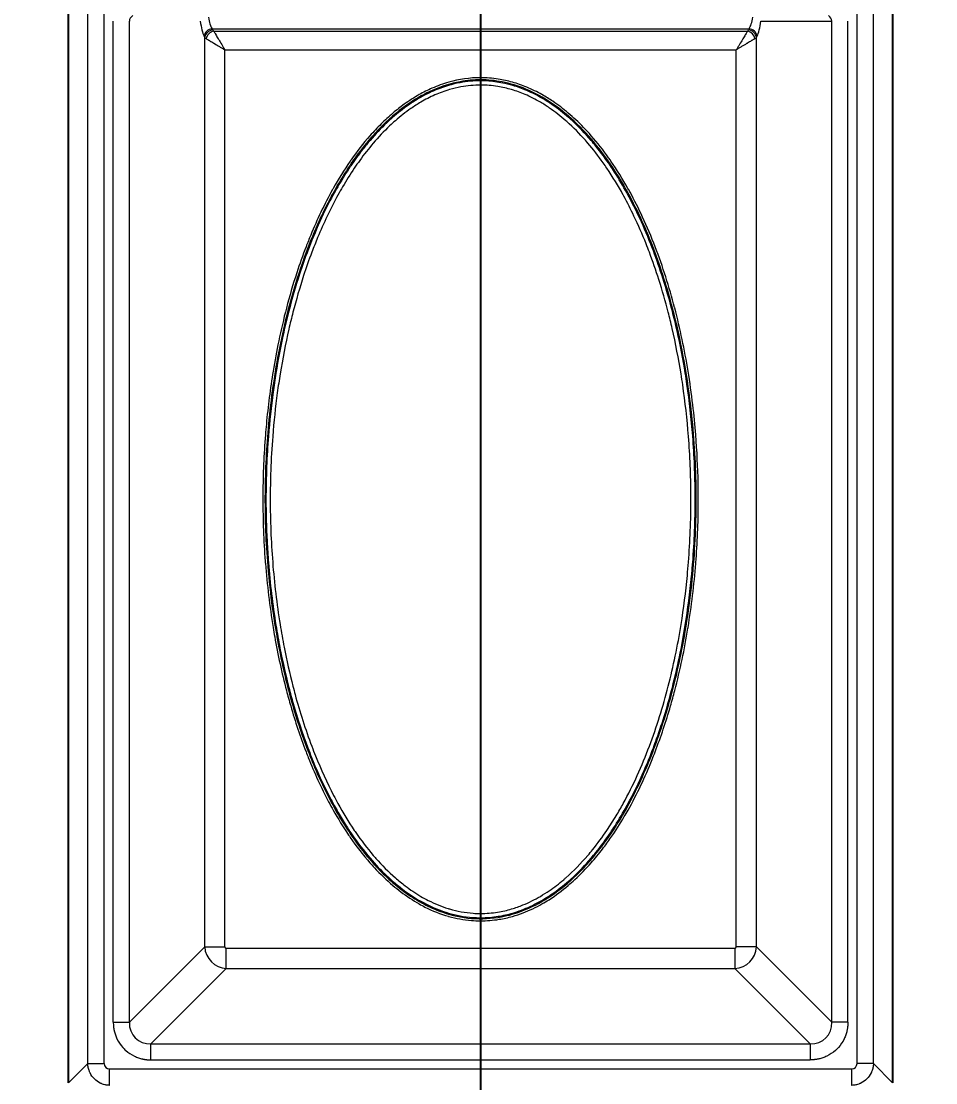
# Model space of a CAD drawing. Header units: millimetres. Extents: x 0 to 1486, y 0 to 1051.
# Drawn here: x 679.83 to 712.79, y 167.1 to 205.36 of the extents above; entities that cross this region are included whole.
import ezdxf

# ---------------------------------------------------------------- set-up
doc = ezdxf.new("R2010")
doc.units = ezdxf.units.MM
doc.header["$LTSCALE"] = 1.25
for name, color, linetype, lineweight, true_color in [('Bemaßungen(DIN)', 7, 'Continuous', 5, 0x262659), ('Sichtbare Kanten(DIN)', 7, 'Continuous', 25, 0x262659), ('Sichtbare tangentiale Kanten(DIN)', 7, 'Continuous', 15, 0x1a1a3e)]:
    doc.layers.add(name, color=color, linetype=linetype, lineweight=lineweight, true_color=true_color)
doc.styles.add('Aktuell-DINGroßer Text', font='arial.ttf')
doc.dimstyles.new('STANDARD-DIN', dxfattribs={"dimscale": 1.25, "dimtxt": 5.25, "dimasz": 2.5, "dimexe": 3.175, "dimexo": 0, "dimgap": 0.8, "dimtad": 1, "dimrnd": 1e-08, "dimtxsty": 'Aktuell-DINGroßer Text', "dimcen": 0.09, "dimdle": 10, "dimclrd": 256, "dimclre": 256, "dimclrt": 256, "dimazin": 2, "dimtfac": 0.666667, "dimtmove": 0, "dimatfit": 3, "dimfxl": 1, "dimtolj": 1, "dimlwd": 25, "dimlwe": 25, "dimarcsym": 0})

# ---------------------------------------------------------------- blocks, each defined once
blk = doc.blocks.new('_DotSmall')
at = {"color": 0, "linetype": 'ByBlock', "const_width": 0.5}
blk.add_lwpolyline([(-0.0625, 0, 1), (0.0625, 0, 1)], format="xyb", close=True, dxfattribs=at)
blk = doc.blocks.new('*D104')
at = {"layer": 'Bemaßungen(DIN)', "color": 250, "linetype": 'Continuous', "lineweight": 25, "true_color": 0x3f3f3f, "transparency": 16777216}
for p, q in [((662.888, 223.658), (662.888, 107.189)), ((696.388, 223.658), (696.388, 107.189)), ((666.013, 111.158), (696.388, 111.158))]:
    blk.add_line(p, q, dxfattribs=at)
at = {"layer": 'Bemaßungen(DIN)', "color": 250, "linetype": 'Continuous', "true_color": 0x3f3f3f, "transparency": 16777216}
blk.add_solid([(666.013, 111.679), (666.013, 110.637), (662.888, 111.158)], dxfattribs=at)
at = {"layer": 'Defpoints', "color": 0, "linetype": 'Continuous', "transparency": 16777216}
for p in [(662.888, 223.658), (696.388, 223.658), (696.388, 111.158)]:
    blk.add_point(p, dxfattribs=at)
at = {"layer": 'Bemaßungen(DIN)', "color": 250, "linetype": 'Continuous', "lineweight": 25, "true_color": 0x3f3f3f, "transparency": 16777216, "xscale": 3.125, "yscale": 3.125, "zscale": 3.125}
blk.add_blockref('_DotSmall', (696.388, 111.158), dxfattribs=at)
at = {"layer": 'Bemaßungen(DIN)', "color": 179, "linetype": 'Continuous', "lineweight": 25, "true_color": 0x262659, "transparency": 16777216, "insert": (665.532, 120.046), "char_height": 6.5625, "attachment_point": 1, "style": 'Aktuell-DINGroßer Text'}
blk.add_mtext('\\A1;33,5{\\H4.375;±0,1}', dxfattribs=at)
blk = doc.blocks.new('*D105')
at = {"layer": 'Bemaßungen(DIN)', "color": 250, "linetype": 'Continuous', "lineweight": 25, "true_color": 0x3f3f3f, "transparency": 16777216}
for p, q in [((696.388, 223.658), (696.388, 107.189)), ((729.888, 220.033), (729.888, 107.189)), ((696.388, 111.158), (729.888, 111.158))]:
    blk.add_line(p, q, dxfattribs=at)
at = {"layer": 'Defpoints', "color": 0, "linetype": 'Continuous', "transparency": 16777216}
for p in [(696.388, 223.658), (729.888, 220.033), (729.888, 111.158)]:
    blk.add_point(p, dxfattribs=at)
at = {"layer": 'Bemaßungen(DIN)', "color": 250, "linetype": 'Continuous', "lineweight": 25, "true_color": 0x3f3f3f, "transparency": 16777216, "xscale": 3.125, "yscale": 3.125, "zscale": 3.125, "rotation": 180}
blk.add_blockref('_DotSmall', (696.388, 111.158), dxfattribs=at)
at = {"layer": 'Bemaßungen(DIN)', "color": 250, "linetype": 'Continuous', "lineweight": 25, "true_color": 0x3f3f3f, "transparency": 16777216, "xscale": 3.125, "yscale": 3.125, "zscale": 3.125}
blk.add_blockref('_DotSmall', (729.888, 111.158), dxfattribs=at)
at = {"layer": 'Bemaßungen(DIN)', "color": 179, "linetype": 'Continuous', "lineweight": 25, "true_color": 0x262659, "transparency": 16777216, "insert": (699.057, 120.046), "char_height": 6.5625, "attachment_point": 1, "style": 'Aktuell-DINGroßer Text'}
blk.add_mtext('\\A1;33,5{\\H4.375;±0,1}', dxfattribs=at)

msp = doc.modelspace()

# ---------------------------------------------------------------- linework, layer by layer
at = {"layer": 'Sichtbare Kanten(DIN)'}
for p, q in [((681.538, 167.096), (681.538, 280.22)), ((711.238, 280.22), (711.238, 167.096))]:
    msp.add_line(p, q, dxfattribs=at)
at = {"layer": 'Sichtbare tangentiale Kanten(DIN)'}
for p, q in [((682.232, 167.79), (682.232, 279.527)), ((682.823, 167.79), (682.823, 279.527)), ((709.954, 167.79), (709.954, 279.527)), ((710.545, 167.79), (710.545, 279.527)), ((683.151, 169.279), (683.151, 205.361)), ((683.733, 169.279), (683.733, 205.361)), ((706.489, 205.361), (709.044, 205.361)), ((709.044, 169.279), (709.044, 205.361)), ((709.626, 169.279), (709.626, 205.361)), ((686.445, 204.778), (686.423, 204.82)), ((686.445, 171.991), (686.445, 204.778)), ((686.714, 205.09), (706.062, 205.09)), ((686.736, 205.047), (686.714, 205.09)), ((686.768, 205.004), (706.008, 205.004)), ((706.041, 205.047), (706.062, 205.09)), ((706.332, 204.778), (706.353, 204.82)), ((706.332, 171.991), (706.332, 204.778)), ((687.172, 204.33), (705.604, 204.33)), ((687.172, 171.991), (687.172, 204.33)), ((705.604, 171.991), (705.604, 204.33)), ((696.388, 203.325), (696.388, 203.249)), ((696.388, 203.249), (696.388, 203.213)), ((696.388, 203.213), (696.388, 203.059)), ((683.733, 169.279), (686.445, 171.991)), ((686.445, 171.991), (687.172, 171.991)), ((687.221, 171.942), (705.556, 171.942)), ((687.221, 171.215), (687.221, 171.942)), ((705.556, 171.942), (705.556, 171.215)), ((706.332, 171.991), (705.604, 171.991)), ((709.044, 169.279), (706.332, 171.991)), ((684.509, 168.503), (687.221, 171.215)), ((687.221, 171.215), (705.556, 171.215)), ((708.267, 168.503), (705.556, 171.215)), ((683.151, 169.279), (683.733, 169.279)), ((709.626, 169.279), (709.044, 169.279)), ((684.509, 167.921), (684.509, 168.503)), ((684.509, 168.503), (708.267, 168.503)), ((708.267, 168.503), (708.267, 167.921)), ((681.538, 167.096), (682.232, 167.79)), ((682.232, 167.79), (682.823, 167.79)), ((684.509, 167.921), (708.267, 167.921)), ((710.545, 167.79), (709.954, 167.79)), ((711.238, 167.096), (710.545, 167.79)), ((683.02, 167.593), (709.757, 167.593)), ((683.02, 167.002), (683.02, 167.593)), ((709.757, 167.593), (709.757, 167.002))]:
    msp.add_line(p, q, dxfattribs=at)
for centre, major_axis, ratio, start_param, end_param in [((684.027, 205.361), (0.294, 0), 0.850826, 2.198862, 3.141444), ((686.846, 205.898), (0, 0.9), 0.332438, 2.027023, 2.68632), ((705.931, 205.898), (0, 0.9), 0.332438, 3.596865, 4.256163), ((708.75, 205.361), (-0.294, 0), 0.850826, 3.141742, 4.084323), ((686.554, 205.895), (-0.001, 1.197), 0.249407, 2.033422, 2.685728), ((706.223, 205.895), (0.001, 1.197), 0.249407, 3.597457, 4.249764), ((686.714, 204.82), (-0.267, -0.136), 0.876427, 4.292601, 5.756816), ((686.736, 204.778), (-0.267, -0.136), 0.876427, 4.292601, 5.756816), ((687.226, 204.831), (-0.803, 0), 0.281851, 0.234549, 0.438861), ((686.768, 204.734), (-0.212, -0.212), 0.822157, 4.024283, 5.400495), ((687.261, 205.099), (-0.539, 0), 0.439726, 0.219686, 0.413587), ((705.515, 205.099), (0.539, 0), 0.439726, 5.869599, 6.063499), ((706.008, 204.734), (0.212, -0.212), 0.822157, 0.88269, 2.258902), ((706.041, 204.778), (0.267, -0.136), 0.876427, 0.526369, 1.990584), ((706.062, 204.82), (0.267, -0.136), 0.876427, 0.526369, 1.990584), ((705.551, 204.831), (0.803, 0), 0.281851, 5.844325, 6.048636), ((687.224, 171.994), (0.566, -0.566), 0.950188, 3.956104, 5.468674), ((687.224, 171.994), (0.0375, 0.0375), 0.943242, 2.385308, 3.897877), ((705.553, 171.994), (-0.566, -0.566), 0.950188, 0.814511, 2.327081), ((705.553, 171.994), (-0.0375, 0.0375), 0.943242, 2.385308, 3.897877), ((684.593, 169.363), (0.65, 0.65), 0.870843, 2.385491, 3.897694), ((708.183, 169.363), (-0.65, 0.65), 0.870843, 2.385491, 3.897694), ((683.026, 167.796), (-0.146, -0.146), 0.970883, 5.512439, 7.053932), ((709.751, 167.796), (-0.146, 0.146), 0.970883, 2.370846, 3.912339)]:
    msp.add_ellipse(centre, major_axis=major_axis, ratio=ratio, start_param=start_param, end_param=end_param, dxfattribs=at)
for points, knots in [([(686.499, 204.734), (686.508, 204.729), (686.517, 204.723), (686.528, 204.717), (686.538, 204.711), (686.549, 204.705), (686.56, 204.698), (686.579, 204.687), (686.599, 204.675), (686.62, 204.662), (686.624, 204.66), (686.628, 204.657), (686.632, 204.654), (686.675, 204.629), (686.722, 204.601), (686.77, 204.572), (686.78, 204.566), (686.79, 204.56), (686.799, 204.554), (686.858, 204.519), (686.92, 204.482), (686.982, 204.444), (687.014, 204.425), (687.045, 204.407), (687.077, 204.387), (687.093, 204.378), (687.109, 204.368), (687.125, 204.359), (687.14, 204.349), (687.156, 204.34), (687.172, 204.33)], [0, 0, 0, 0, 0.0583903, 0.0583903, 0.0583903, 0.1166231, 0.1166231, 0.1166231, 0.213731, 0.213731, 0.213731, 0.233069, 0.233069, 0.233069, 0.4274621, 0.4274621, 0.4274621, 0.4661163, 0.4661163, 0.4661163, 0.6989275, 0.6989275, 0.6989275, 0.8156207, 0.8156207, 0.8156207, 0.8739806, 0.8739806, 0.8739806, 0.9322842, 0.9322842, 0.9322842, 0.9322842]), ([(686.768, 205.004), (686.774, 204.995), (686.779, 204.985), (686.785, 204.975), (686.792, 204.965), (686.798, 204.954), (686.805, 204.943), (686.816, 204.924), (686.828, 204.904), (686.841, 204.883), (686.843, 204.879), (686.846, 204.874), (686.848, 204.87), (686.874, 204.827), (686.902, 204.781), (686.931, 204.732), (686.937, 204.723), (686.943, 204.713), (686.949, 204.703), (686.984, 204.644), (687.021, 204.583), (687.058, 204.52), (687.077, 204.489), (687.096, 204.457), (687.115, 204.426), (687.125, 204.41), (687.134, 204.394), (687.144, 204.378), (687.153, 204.362), (687.163, 204.346), (687.172, 204.33)], [0, 0, 0, 0, 0.0583903, 0.0583903, 0.0583903, 0.1166231, 0.1166231, 0.1166231, 0.213731, 0.213731, 0.213731, 0.233069, 0.233069, 0.233069, 0.4274621, 0.4274621, 0.4274621, 0.4661163, 0.4661163, 0.4661163, 0.6989275, 0.6989275, 0.6989275, 0.8156207, 0.8156207, 0.8156207, 0.8739806, 0.8739806, 0.8739806, 0.9322842, 0.9322842, 0.9322842, 0.9322842]), ([(706.008, 205.004), (706.003, 204.995), (705.997, 204.985), (705.991, 204.975), (705.985, 204.965), (705.978, 204.954), (705.972, 204.943), (705.961, 204.924), (705.949, 204.904), (705.936, 204.883), (705.933, 204.879), (705.931, 204.874), (705.928, 204.87), (705.903, 204.827), (705.875, 204.781), (705.845, 204.732), (705.84, 204.723), (705.834, 204.713), (705.828, 204.703), (705.792, 204.644), (705.756, 204.583), (705.718, 204.52), (705.699, 204.489), (705.68, 204.457), (705.661, 204.426), (705.652, 204.41), (705.642, 204.394), (705.633, 204.378), (705.623, 204.362), (705.614, 204.346), (705.604, 204.33)], [0, 0, 0, 0, 0.0583903, 0.0583903, 0.0583903, 0.1166231, 0.1166231, 0.1166231, 0.2137311, 0.2137311, 0.2137311, 0.233069, 0.233069, 0.233069, 0.4274621, 0.4274621, 0.4274621, 0.4661163, 0.4661163, 0.4661163, 0.6989275, 0.6989275, 0.6989275, 0.8156207, 0.8156207, 0.8156207, 0.8739806, 0.8739806, 0.8739806, 0.9322842, 0.9322842, 0.9322842, 0.9322842]), ([(706.278, 204.734), (706.269, 204.729), (706.259, 204.723), (706.249, 204.717), (706.239, 204.711), (706.228, 204.705), (706.217, 204.698), (706.198, 204.687), (706.178, 204.675), (706.157, 204.662), (706.153, 204.66), (706.148, 204.657), (706.144, 204.654), (706.101, 204.629), (706.055, 204.601), (706.006, 204.572), (705.997, 204.566), (705.987, 204.56), (705.977, 204.554), (705.918, 204.519), (705.857, 204.482), (705.794, 204.444), (705.763, 204.425), (705.731, 204.407), (705.7, 204.387), (705.684, 204.378), (705.668, 204.368), (705.652, 204.359), (705.636, 204.349), (705.62, 204.34), (705.604, 204.33)], [0, 0, 0, 0, 0.0583903, 0.0583903, 0.0583903, 0.1166231, 0.1166231, 0.1166231, 0.2137311, 0.2137311, 0.2137311, 0.233069, 0.233069, 0.233069, 0.4274621, 0.4274621, 0.4274621, 0.4661163, 0.4661163, 0.4661163, 0.6989275, 0.6989275, 0.6989275, 0.8156207, 0.8156207, 0.8156207, 0.8739806, 0.8739806, 0.8739806, 0.9322842, 0.9322842, 0.9322842, 0.9322842]), ([(696.388, 203.325), (696.601, 203.325), (696.815, 203.308), (697.025, 203.275), (697.197, 203.248), (697.367, 203.211), (697.534, 203.164), (697.71, 203.114), (697.882, 203.054), (698.051, 202.984), (698.24, 202.905), (698.423, 202.815), (698.601, 202.715), (698.733, 202.64), (698.863, 202.56), (698.989, 202.475), (699.183, 202.343), (699.37, 202.2), (699.549, 202.049), (699.641, 201.971), (699.73, 201.891), (699.817, 201.81), (700.012, 201.627), (700.198, 201.435), (700.374, 201.234), (700.598, 200.98), (700.807, 200.714), (701.003, 200.438), (701.031, 200.398), (701.059, 200.358), (701.087, 200.318), (701.307, 200), (701.511, 199.671), (701.7, 199.334), (701.725, 199.29), (701.75, 199.246), (701.774, 199.202), (701.935, 198.907), (702.086, 198.606), (702.228, 198.301), (702.391, 197.948), (702.542, 197.59), (702.681, 197.227), (702.956, 196.512), (703.187, 195.78), (703.381, 195.04), (703.383, 195.034), (703.384, 195.028), (703.386, 195.022), (703.582, 194.273), (703.74, 193.515), (703.865, 192.751), (703.932, 192.346), (703.989, 191.939), (704.037, 191.531), (704.079, 191.171), (704.115, 190.809), (704.143, 190.447), (704.189, 189.868), (704.218, 189.287), (704.229, 188.706), (704.233, 188.513), (704.235, 188.321), (704.235, 188.129), (704.235, 187.408), (704.209, 186.688), (704.156, 185.97), (704.152, 185.917), (704.148, 185.863), (704.144, 185.81), (704.082, 185.039), (703.99, 184.27), (703.865, 183.506), (703.864, 183.498), (703.863, 183.49), (703.861, 183.483), (703.737, 182.727), (703.58, 181.976), (703.386, 181.236), (703.337, 181.049), (703.286, 180.863), (703.233, 180.678), (703.071, 180.12), (702.888, 179.568), (702.679, 179.026), (702.644, 178.933), (702.607, 178.84), (702.57, 178.747), (702.318, 178.122), (702.031, 177.511), (701.701, 176.923), (701.656, 176.845), (701.611, 176.767), (701.566, 176.689), (701.415, 176.434), (701.256, 176.183), (701.087, 175.939), (700.989, 175.798), (700.887, 175.658), (700.783, 175.522), (700.652, 175.351), (700.516, 175.185), (700.374, 175.023), (700.189, 174.813), (699.995, 174.611), (699.789, 174.421), (699.711, 174.349), (699.631, 174.278), (699.549, 174.209), (699.329, 174.023), (699.097, 173.85), (698.854, 173.695), (698.771, 173.642), (698.686, 173.591), (698.601, 173.543), (698.382, 173.419), (698.154, 173.311), (697.919, 173.221), (697.793, 173.173), (697.664, 173.13), (697.534, 173.093), (697.379, 173.049), (697.221, 173.014), (697.063, 172.988), (696.84, 172.951), (696.614, 172.932), (696.388, 172.932), (696.277, 172.932), (696.166, 172.937), (696.055, 172.946), (695.781, 172.968), (695.508, 173.018), (695.243, 173.093), (695.238, 173.094), (695.234, 173.096), (695.229, 173.097), (694.937, 173.18), (694.654, 173.294), (694.383, 173.431), (694.313, 173.467), (694.244, 173.504), (694.176, 173.543), (693.944, 173.674), (693.721, 173.822), (693.509, 173.983), (693.413, 174.056), (693.319, 174.131), (693.227, 174.209), (692.992, 174.408), (692.77, 174.623), (692.56, 174.848), (692.507, 174.906), (692.454, 174.964), (692.402, 175.023), (692.147, 175.314), (691.91, 175.621), (691.69, 175.939), (691.67, 175.968), (691.65, 175.997), (691.631, 176.026), (691.433, 176.317), (691.248, 176.617), (691.076, 176.923), (691.02, 177.022), (690.966, 177.121), (690.913, 177.221), (690.638, 177.739), (690.395, 178.273), (690.179, 178.818), (690.151, 178.887), (690.124, 178.956), (690.097, 179.026), (689.889, 179.568), (689.705, 180.12), (689.544, 180.678), (689.49, 180.863), (689.439, 181.049), (689.39, 181.236), (689.223, 181.875), (689.083, 182.521), (688.968, 183.172), (688.948, 183.283), (688.929, 183.395), (688.911, 183.506), (688.786, 184.27), (688.694, 185.039), (688.633, 185.81), (688.631, 185.838), (688.628, 185.867), (688.626, 185.895), (688.57, 186.638), (688.542, 187.383), (688.542, 188.129), (688.542, 188.2), (688.542, 188.27), (688.542, 188.341), (688.547, 189.044), (688.577, 189.747), (688.633, 190.447), (688.643, 190.578), (688.654, 190.708), (688.667, 190.838), (688.726, 191.478), (688.807, 192.117), (688.911, 192.751), (688.971, 193.114), (689.038, 193.477), (689.113, 193.837), (689.196, 194.234), (689.288, 194.629), (689.39, 195.022), (689.502, 195.448), (689.626, 195.872), (689.763, 196.291), (689.866, 196.607), (689.978, 196.921), (690.097, 197.231), (690.152, 197.373), (690.208, 197.514), (690.266, 197.654), (690.497, 198.214), (690.757, 198.761), (691.052, 199.29), (691.06, 199.305), (691.068, 199.319), (691.076, 199.334), (691.266, 199.671), (691.469, 200), (691.69, 200.318), (691.699, 200.332), (691.709, 200.346), (691.719, 200.36), (691.931, 200.663), (692.158, 200.956), (692.402, 201.234), (692.531, 201.38), (692.664, 201.522), (692.803, 201.659), (692.939, 201.794), (693.081, 201.924), (693.227, 202.049), (693.359, 202.161), (693.496, 202.268), (693.636, 202.369), (693.81, 202.494), (693.99, 202.61), (694.175, 202.715), (694.325, 202.799), (694.48, 202.877), (694.637, 202.946), (694.834, 203.032), (695.036, 203.105), (695.243, 203.164), (695.615, 203.269), (696.002, 203.325), (696.388, 203.325)], [0, 0, 0, 0, 0.639708, 0.639708, 0.639708, 1.160348, 1.160348, 1.160348, 1.708499, 1.708499, 1.708499, 2.321068, 2.321068, 2.321068, 2.777127, 2.777127, 2.777127, 3.481707, 3.481707, 3.481707, 3.840961, 3.840961, 3.840961, 4.642216, 4.642216, 4.642216, 5.656868, 5.656868, 5.656868, 5.802986, 5.802986, 5.802986, 6.963587, 6.963587, 6.963587, 7.114552, 7.114552, 7.114552, 8.124051, 8.124051, 8.124051, 9.289556, 9.289556, 9.289556, 11.587453, 11.587453, 11.587453, 11.605982, 11.605982, 11.605982, 13.927144, 13.927144, 13.927144, 15.159529, 15.159529, 15.159529, 16.248341, 16.248341, 16.248341, 17.992352, 17.992352, 17.992352, 18.569576, 18.569576, 18.569576, 20.730291, 20.730291, 20.730291, 20.890769, 20.890769, 20.890769, 23.211965, 23.211965, 23.211965, 23.235727, 23.235727, 23.235727, 25.53318, 25.53318, 25.53318, 26.112017, 26.112017, 26.112017, 27.854377, 27.854377, 27.854377, 28.153739, 28.153739, 28.153739, 30.175566, 30.175566, 30.175566, 30.445968, 30.445968, 30.445968, 31.33622, 31.33622, 31.33622, 31.85246, 31.85246, 31.85246, 32.496894, 32.496894, 32.496894, 33.336993, 33.336993, 33.336993, 33.657412, 33.657412, 33.657412, 34.522413, 34.522413, 34.522413, 34.818036, 34.818036, 34.818036, 35.57249, 35.57249, 35.57249, 35.978641, 35.978641, 35.978641, 36.46173, 36.46173, 36.46173, 37.139135, 37.139135, 37.139135, 37.472442, 37.472442, 37.472442, 38.299742, 38.299742, 38.299742, 38.313597, 38.313597, 38.313597, 39.224503, 39.224503, 39.224503, 39.460285, 39.460285, 39.460285, 40.259784, 40.259784, 40.259784, 40.620853, 40.620853, 40.620853, 41.545701, 41.545701, 41.545701, 41.781511, 41.781511, 41.781511, 42.942132, 42.942132, 42.942132, 43.047049, 43.047049, 43.047049, 44.102719, 44.102719, 44.102719, 44.442229, 44.442229, 44.442229, 46.200033, 46.200033, 46.200033, 46.423921, 46.423921, 46.423921, 48.166433, 48.166433, 48.166433, 48.745108, 48.745108, 48.745108, 50.727284, 50.727284, 50.727284, 51.066318, 51.066318, 51.066318, 53.387519, 53.387519, 53.387519, 53.473034, 53.473034, 53.473034, 55.708716, 55.708716, 55.708716, 55.921312, 55.921312, 55.921312, 58.029915, 58.029915, 58.029915, 58.421576, 58.421576, 58.421576, 60.351166, 60.351166, 60.351166, 61.455449, 61.455449, 61.455449, 62.672368, 62.672368, 62.672368, 63.995258, 63.995258, 63.995258, 64.993535, 64.993535, 64.993535, 65.448701, 65.448701, 65.448701, 67.264643, 67.264643, 67.264643, 67.314699, 67.314699, 67.314699, 68.475297, 68.475297, 68.475297, 68.525889, 68.525889, 68.525889, 69.636002, 69.636002, 69.636002, 70.220476, 70.220476, 70.220476, 70.796631, 70.796631, 70.796631, 71.316647, 71.316647, 71.316647, 71.957253, 71.957253, 71.957253, 72.473802, 72.473802, 72.473802, 73.117889, 73.117889, 73.117889, 74.278288, 74.278288, 74.278288, 74.278288]), ([(696.388, 203.249), (696.65, 203.249), (697.209, 203.193), (698.083, 202.923), (698.962, 202.439), (699.811, 201.748), (700.571, 200.92), (701.202, 200.037), (701.935, 198.801), (702.672, 197.157), (703.297, 195.172), (703.715, 193.286), (704.029, 191.196), (704.195, 188.752), (704.122, 185.897), (703.782, 183.2), (703.224, 180.794), (702.507, 178.683), (701.664, 176.92), (700.706, 175.491), (699.801, 174.488), (698.869, 173.754), (697.98, 173.295), (697.047, 173.027), (696.065, 172.973), (695.144, 173.173), (694.39, 173.496), (693.76, 173.875), (693.158, 174.351), (692.554, 174.946), (691.985, 175.635), (691.444, 176.429), (690.839, 177.483), (690.195, 178.899), (689.556, 180.789), (689.005, 183.145), (688.674, 185.714), (688.585, 188.367), (688.713, 190.938), (689.09, 193.59), (689.682, 195.915), (690.383, 197.801), (690.994, 199.068), (691.61, 200.087), (692.183, 200.882), (692.908, 201.694), (693.733, 202.387), (694.683, 202.92), (695.551, 203.193), (696.141, 203.249), (696.388, 203.249)], [0, 0, 0, 0, 0.801473, 1.708499, 2.777127, 3.840961, 5.018658, 6.172353, 7.114552, 9.351003, 11.587453, 13.373491, 15.159529, 17.94491, 20.730291, 23.740723, 26.112017, 28.153739, 30.445968, 31.987116, 33.336993, 34.522413, 35.57249, 36.368743, 37.472442, 38.554664, 39.224503, 39.965544, 40.78815, 41.545701, 42.532728, 43.487478, 44.442229, 46.200033, 48.166433, 50.445565, 53.473034, 55.947305, 58.421576, 61.208417, 63.995258, 65.629951, 67.264643, 68.228999, 69.222094, 70.220476, 71.519846, 72.473802, 73.523577, 74.278288, 74.278288, 74.278288, 74.278288]), ([(696.388, 203.213), (696.781, 203.213), (697.174, 203.152), (697.55, 203.042), (697.72, 202.992), (697.887, 202.931), (698.05, 202.862), (698.246, 202.778), (698.437, 202.681), (698.621, 202.574), (698.736, 202.506), (698.849, 202.434), (698.959, 202.359), (699.169, 202.215), (699.37, 202.057), (699.561, 201.89), (699.603, 201.853), (699.646, 201.815), (699.687, 201.777), (699.93, 201.554), (700.158, 201.316), (700.371, 201.066), (700.432, 200.995), (700.492, 200.923), (700.551, 200.85), (700.733, 200.623), (700.904, 200.389), (701.066, 200.149), (701.116, 200.075), (701.165, 200), (701.214, 199.925), (701.372, 199.678), (701.522, 199.425), (701.664, 199.168), (701.671, 199.155), (701.678, 199.142), (701.686, 199.128), (701.841, 198.844), (701.986, 198.554), (702.122, 198.261), (702.286, 197.909), (702.436, 197.552), (702.575, 197.19), (702.588, 197.156), (702.601, 197.121), (702.614, 197.086), (702.738, 196.759), (702.852, 196.429), (702.958, 196.096), (703.083, 195.703), (703.197, 195.306), (703.3, 194.907), (703.36, 194.673), (703.416, 194.438), (703.469, 194.202), (703.583, 193.695), (703.681, 193.185), (703.764, 192.672), (703.785, 192.54), (703.806, 192.408), (703.825, 192.275), (703.916, 191.655), (703.985, 191.032), (704.034, 190.407), (704.089, 189.702), (704.118, 188.994), (704.122, 188.287), (704.122, 188.234), (704.122, 188.181), (704.122, 188.129), (704.122, 187.368), (704.093, 186.608), (704.034, 185.85), (704.021, 185.685), (704.006, 185.519), (703.991, 185.353), (703.934, 184.762), (703.859, 184.172), (703.764, 183.585), (703.703, 183.205), (703.633, 182.825), (703.554, 182.448), (703.478, 182.08), (703.393, 181.714), (703.3, 181.35), (703.138, 180.722), (702.95, 180.099), (702.731, 179.488), (702.693, 179.382), (702.654, 179.276), (702.614, 179.171), (702.51, 178.895), (702.399, 178.621), (702.281, 178.349), (702.096, 177.925), (701.894, 177.507), (701.67, 177.101), (701.668, 177.097), (701.666, 177.093), (701.664, 177.089), (701.528, 176.842), (701.385, 176.6), (701.233, 176.362), (701.178, 176.277), (701.123, 176.192), (701.066, 176.109), (700.902, 175.866), (700.728, 175.629), (700.544, 175.399), (700.487, 175.329), (700.429, 175.26), (700.371, 175.191), (700.164, 174.949), (699.944, 174.718), (699.71, 174.501), (699.661, 174.456), (699.611, 174.411), (699.561, 174.367), (699.366, 174.197), (699.162, 174.038), (698.948, 173.892), (698.841, 173.819), (698.732, 173.75), (698.621, 173.684), (698.527, 173.63), (698.432, 173.578), (698.336, 173.529), (698.13, 173.425), (697.918, 173.335), (697.699, 173.262), (697.65, 173.245), (697.6, 173.23), (697.55, 173.215), (697.378, 173.164), (697.203, 173.124), (697.026, 173.096), (696.815, 173.062), (696.602, 173.045), (696.388, 173.045), (696.29, 173.045), (696.191, 173.048), (696.093, 173.056), (695.799, 173.078), (695.508, 173.132), (695.226, 173.215), (695.21, 173.22), (695.193, 173.225), (695.177, 173.23), (694.839, 173.334), (694.515, 173.479), (694.21, 173.653), (694.192, 173.663), (694.174, 173.674), (694.156, 173.684), (693.955, 173.802), (693.763, 173.932), (693.578, 174.072), (693.454, 174.166), (693.333, 174.265), (693.216, 174.367), (693.148, 174.426), (693.082, 174.487), (693.016, 174.548), (692.801, 174.751), (692.598, 174.966), (692.407, 175.19), (692.176, 175.46), (691.962, 175.742), (691.762, 176.033), (691.745, 176.058), (691.727, 176.083), (691.71, 176.109), (691.601, 176.27), (691.496, 176.435), (691.394, 176.602), (691.297, 176.762), (691.203, 176.925), (691.113, 177.089), (691.01, 177.275), (690.912, 177.463), (690.818, 177.653), (690.629, 178.036), (690.457, 178.426), (690.298, 178.821), (690.252, 178.937), (690.206, 179.054), (690.162, 179.171), (689.964, 179.696), (689.789, 180.229), (689.635, 180.768), (689.58, 180.961), (689.527, 181.155), (689.477, 181.35), (689.356, 181.819), (689.25, 182.292), (689.158, 182.767), (689.105, 183.039), (689.056, 183.312), (689.012, 183.585), (688.891, 184.336), (688.802, 185.092), (688.742, 185.85), (688.722, 186.106), (688.706, 186.363), (688.693, 186.619), (688.667, 187.122), (688.654, 187.625), (688.654, 188.129), (688.654, 188.522), (688.662, 188.916), (688.678, 189.31), (688.692, 189.676), (688.714, 190.042), (688.743, 190.407), (688.784, 190.937), (688.84, 191.465), (688.911, 191.991), (688.942, 192.219), (688.976, 192.446), (689.012, 192.672), (689.092, 193.163), (689.185, 193.651), (689.292, 194.136), (689.35, 194.394), (689.411, 194.651), (689.477, 194.907), (689.592, 195.355), (689.721, 195.8), (689.865, 196.24), (689.957, 196.524), (690.056, 196.806), (690.162, 197.086), (690.193, 197.169), (690.225, 197.251), (690.258, 197.334), (690.4, 197.694), (690.553, 198.051), (690.72, 198.402), (690.844, 198.661), (690.974, 198.917), (691.113, 199.168), (691.169, 199.27), (691.226, 199.371), (691.285, 199.472), (691.414, 199.692), (691.549, 199.909), (691.692, 200.122), (691.698, 200.131), (691.704, 200.14), (691.71, 200.149), (691.847, 200.352), (691.991, 200.551), (692.143, 200.745), (692.228, 200.854), (692.315, 200.961), (692.405, 201.067), (692.594, 201.287), (692.793, 201.498), (693.004, 201.698), (693.074, 201.763), (693.144, 201.828), (693.216, 201.89), (693.399, 202.051), (693.591, 202.202), (693.792, 202.341), (693.91, 202.423), (694.031, 202.501), (694.155, 202.574), (694.325, 202.673), (694.5, 202.763), (694.68, 202.842), (694.857, 202.92), (695.04, 202.987), (695.226, 203.042), (695.367, 203.083), (695.51, 203.118), (695.654, 203.144), (695.896, 203.189), (696.142, 203.213), (696.388, 203.213)], [0, 0, 0, 0, 1.13436, 1.13436, 1.13436, 1.648132, 1.648132, 1.648132, 2.268893, 2.268893, 2.268893, 2.658644, 2.658644, 2.658644, 3.403508, 3.403508, 3.403508, 3.570243, 3.570243, 3.570243, 4.538009, 4.538009, 4.538009, 4.814995, 4.814995, 4.814995, 5.672522, 5.672522, 5.672522, 5.936787, 5.936787, 5.936787, 6.807049, 6.807049, 6.807049, 6.85221, 6.85221, 6.85221, 7.813767, 7.813767, 7.813767, 8.965202, 8.965202, 8.965202, 9.076064, 9.076064, 9.076064, 10.116636, 10.116636, 10.116636, 11.345066, 11.345066, 11.345066, 12.065149, 12.065149, 12.065149, 13.614093, 13.614093, 13.614093, 14.013663, 14.013663, 14.013663, 15.88308, 15.88308, 15.88308, 17.995019, 17.995019, 17.995019, 18.152131, 18.152131, 18.152131, 20.421151, 20.421151, 20.421151, 20.917399, 20.917399, 20.917399, 22.690238, 22.690238, 22.690238, 23.83978, 23.83978, 23.83978, 24.959232, 24.959232, 24.959232, 26.893631, 26.893631, 26.893631, 27.228211, 27.228211, 27.228211, 28.107348, 28.107348, 28.107348, 29.483886, 29.483886, 29.483886, 29.497213, 29.497213, 29.497213, 30.332062, 30.332062, 30.332062, 30.631736, 30.631736, 30.631736, 31.500075, 31.500075, 31.500075, 31.766262, 31.766262, 31.766262, 32.704434, 32.704434, 32.704434, 32.900755, 32.900755, 32.900755, 33.658217, 33.658217, 33.658217, 34.035302, 34.035302, 34.035302, 34.350766, 34.350766, 34.350766, 35.019428, 35.019428, 35.019428, 35.169775, 35.169775, 35.169775, 35.688089, 35.688089, 35.688089, 36.304253, 36.304253, 36.304253, 36.588432, 36.588432, 36.588432, 37.438768, 37.438768, 37.438768, 37.488776, 37.488776, 37.488776, 38.512582, 38.512582, 38.512582, 38.573276, 38.573276, 38.573276, 39.250927, 39.250927, 39.250927, 39.707763, 39.707763, 39.707763, 39.971507, 39.971507, 39.971507, 40.840853, 40.840853, 40.840853, 41.886498, 41.886498, 41.886498, 41.976802, 41.976802, 41.976802, 42.555048, 42.555048, 42.555048, 43.111289, 43.111289, 43.111289, 43.74126, 43.74126, 43.74126, 45.007841, 45.007841, 45.007841, 45.380295, 45.380295, 45.380295, 47.050279, 47.050279, 47.050279, 47.649332, 47.649332, 47.649332, 49.092716, 49.092716, 49.092716, 49.918292, 49.918292, 49.918292, 52.18734, 52.18734, 52.18734, 52.954306, 52.954306, 52.954306, 54.456398, 54.456398, 54.456398, 55.632024, 55.632024, 55.632024, 56.72542, 56.72542, 56.72542, 58.309742, 58.309742, 58.309742, 58.994445, 58.994445, 58.994445, 60.475949, 60.475949, 60.475949, 61.263459, 61.263459, 61.263459, 62.642156, 62.642156, 62.642156, 63.532468, 63.532468, 63.532468, 63.795658, 63.795658, 63.795658, 64.94916, 64.94916, 64.94916, 65.801482, 65.801482, 65.801482, 66.146102, 66.146102, 66.146102, 66.904062, 66.904062, 66.904062, 66.935983, 66.935983, 66.935983, 67.662022, 67.662022, 67.662022, 68.070543, 68.070543, 68.070543, 68.924954, 68.924954, 68.924954, 69.205049, 69.205049, 69.205049, 69.919449, 69.919449, 69.919449, 70.33964, 70.33964, 70.33964, 70.911285, 70.911285, 70.911285, 71.474241, 71.474241, 71.474241, 71.898749, 71.898749, 71.898749, 72.608523, 72.608523, 72.608523, 72.608523]), ([(696.388, 203.059), (696.595, 203.059), (696.802, 203.042), (697.006, 203.009), (697.175, 202.982), (697.343, 202.944), (697.507, 202.895), (697.671, 202.847), (697.832, 202.788), (697.99, 202.721), (698.18, 202.64), (698.365, 202.546), (698.544, 202.441), (698.656, 202.376), (698.765, 202.306), (698.872, 202.233), (699.077, 202.092), (699.273, 201.938), (699.46, 201.775), (699.502, 201.738), (699.543, 201.701), (699.584, 201.664), (699.818, 201.449), (700.038, 201.219), (700.245, 200.978), (700.248, 200.975), (700.251, 200.971), (700.255, 200.967), (700.449, 200.74), (700.632, 200.502), (700.805, 200.258), (700.85, 200.193), (700.895, 200.129), (700.939, 200.063), (701.151, 199.75), (701.347, 199.426), (701.53, 199.095), (701.537, 199.081), (701.544, 199.068), (701.551, 199.055), (701.68, 198.82), (701.801, 198.581), (701.916, 198.339), (702.073, 198.01), (702.218, 197.676), (702.353, 197.337), (702.393, 197.236), (702.432, 197.134), (702.471, 197.032), (702.594, 196.708), (702.707, 196.38), (702.812, 196.049), (702.937, 195.659), (703.049, 195.265), (703.151, 194.869), (703.201, 194.676), (703.248, 194.483), (703.292, 194.29), (703.418, 193.746), (703.524, 193.198), (703.613, 192.648), (703.634, 192.516), (703.654, 192.385), (703.674, 192.253), (703.764, 191.636), (703.833, 191.017), (703.881, 190.396), (703.936, 189.694), (703.965, 188.99), (703.969, 188.286), (703.969, 188.233), (703.969, 188.181), (703.969, 188.129), (703.969, 187.372), (703.94, 186.616), (703.881, 185.862), (703.869, 185.702), (703.855, 185.542), (703.84, 185.382), (703.783, 184.789), (703.708, 184.198), (703.613, 183.609), (703.552, 183.231), (703.482, 182.854), (703.404, 182.479), (703.328, 182.114), (703.244, 181.75), (703.151, 181.389), (702.963, 180.656), (702.738, 179.933), (702.471, 179.225), (702.204, 178.517), (701.894, 177.825), (701.53, 177.163), (701.448, 177.015), (701.364, 176.868), (701.277, 176.723), (701.169, 176.544), (701.057, 176.368), (700.939, 176.194), (700.777, 175.955), (700.606, 175.721), (700.424, 175.496), (700.369, 175.426), (700.312, 175.358), (700.254, 175.291), (700.008, 175.003), (699.744, 174.731), (699.46, 174.482), (699.434, 174.46), (699.408, 174.438), (699.383, 174.416), (699.216, 174.275), (699.042, 174.141), (698.862, 174.018), (698.758, 173.947), (698.652, 173.88), (698.543, 173.816), (698.341, 173.698), (698.131, 173.593), (697.915, 173.505), (697.781, 173.451), (697.645, 173.403), (697.507, 173.362), (697.341, 173.313), (697.172, 173.274), (697.002, 173.247), (696.799, 173.214), (696.594, 173.198), (696.388, 173.198), (696.298, 173.198), (696.209, 173.201), (696.119, 173.207), (695.832, 173.227), (695.546, 173.28), (695.27, 173.362), (695.254, 173.367), (695.238, 173.371), (695.222, 173.376), (694.974, 173.453), (694.733, 173.552), (694.502, 173.669), (694.411, 173.716), (694.321, 173.765), (694.233, 173.816), (694.038, 173.931), (693.851, 174.057), (693.671, 174.194), (693.549, 174.286), (693.431, 174.382), (693.317, 174.482), (693.067, 174.701), (692.833, 174.937), (692.614, 175.185), (692.583, 175.22), (692.552, 175.255), (692.522, 175.291), (692.296, 175.555), (692.085, 175.833), (691.888, 176.12), (691.871, 176.145), (691.854, 176.169), (691.837, 176.194), (691.625, 176.508), (691.429, 176.831), (691.247, 177.163), (691.194, 177.258), (691.143, 177.354), (691.092, 177.451), (690.851, 177.915), (690.635, 178.392), (690.44, 178.878), (690.394, 178.993), (690.349, 179.109), (690.305, 179.225), (690.074, 179.838), (689.875, 180.462), (689.703, 181.094), (689.677, 181.192), (689.651, 181.29), (689.625, 181.389), (689.505, 181.855), (689.4, 182.324), (689.308, 182.797), (689.255, 183.067), (689.207, 183.338), (689.163, 183.609), (689.043, 184.356), (688.954, 185.108), (688.895, 185.862), (688.836, 186.616), (688.807, 187.372), (688.807, 188.129), (688.807, 188.476), (688.813, 188.824), (688.826, 189.172), (688.84, 189.58), (688.863, 189.988), (688.895, 190.395), (688.936, 190.922), (688.992, 191.447), (689.063, 191.971), (689.094, 192.197), (689.127, 192.423), (689.164, 192.648), (689.251, 193.189), (689.355, 193.727), (689.477, 194.261), (689.524, 194.464), (689.573, 194.667), (689.625, 194.869), (689.74, 195.314), (689.868, 195.755), (690.01, 196.192), (690.102, 196.474), (690.201, 196.754), (690.305, 197.032), (690.373, 197.211), (690.443, 197.388), (690.516, 197.565), (690.732, 198.087), (690.975, 198.599), (691.247, 199.095), (691.302, 199.195), (691.359, 199.295), (691.417, 199.394), (691.55, 199.622), (691.69, 199.845), (691.837, 200.063), (691.901, 200.157), (691.966, 200.251), (692.032, 200.343), (692.187, 200.558), (692.35, 200.766), (692.522, 200.967), (692.707, 201.183), (692.903, 201.391), (693.11, 201.587), (693.177, 201.651), (693.246, 201.714), (693.317, 201.775), (693.496, 201.932), (693.683, 202.08), (693.879, 202.215), (693.994, 202.295), (694.112, 202.371), (694.233, 202.441), (694.397, 202.538), (694.567, 202.625), (694.741, 202.702), (694.913, 202.777), (695.09, 202.842), (695.27, 202.895), (695.405, 202.935), (695.543, 202.968), (695.682, 202.994), (695.915, 203.037), (696.152, 203.059), (696.388, 203.059)], [0, 0, 0, 0, 0.620901, 0.620901, 0.620901, 1.134291, 1.134291, 1.134291, 1.648132, 1.648132, 1.648132, 2.268896, 2.268896, 2.268896, 2.658644, 2.658644, 2.658644, 3.403509, 3.403509, 3.403509, 3.570243, 3.570243, 3.570243, 4.522872, 4.522872, 4.522872, 4.538033, 4.538033, 4.538033, 5.435647, 5.435647, 5.435647, 5.672526, 5.672526, 5.672526, 6.807049, 6.807049, 6.807049, 6.85221, 6.85221, 6.85221, 7.65563, 7.65563, 7.65563, 8.748582, 8.748582, 8.748582, 9.07605, 9.07605, 9.07605, 10.116636, 10.116636, 10.116636, 11.345061, 11.345061, 11.345061, 11.940907, 11.940907, 11.940907, 13.614094, 13.614094, 13.614094, 14.013663, 14.013663, 14.013663, 15.883041, 15.883041, 15.883041, 17.995019, 17.995019, 17.995019, 18.152131, 18.152131, 18.152131, 20.421151, 20.421151, 20.421151, 20.902488, 20.902488, 20.902488, 22.690208, 22.690208, 22.690208, 23.83978, 23.83978, 23.83978, 24.959232, 24.959232, 24.959232, 27.228332, 27.228332, 27.228332, 29.497264, 29.497264, 29.497264, 30.004132, 30.004132, 30.004132, 30.631822, 30.631822, 30.631822, 31.500075, 31.500075, 31.500075, 31.766262, 31.766262, 31.766262, 32.900744, 32.900744, 32.900744, 33.002604, 33.002604, 33.002604, 33.658217, 33.658217, 33.658217, 34.035386, 34.035386, 34.035386, 34.737409, 34.737409, 34.737409, 35.169886, 35.169886, 35.169886, 35.688089, 35.688089, 35.688089, 36.304254, 36.304254, 36.304254, 36.573387, 36.573387, 36.573387, 37.438768, 37.438768, 37.438768, 37.488776, 37.488776, 37.488776, 38.267108, 38.267108, 38.267108, 38.573188, 38.573188, 38.573188, 39.250927, 39.250927, 39.250927, 39.707618, 39.707618, 39.707618, 40.702482, 40.702482, 40.702482, 40.842288, 40.842288, 40.842288, 41.886498, 41.886498, 41.886498, 41.976801, 41.976801, 41.976801, 43.111293, 43.111293, 43.111293, 43.438274, 43.438274, 43.438274, 45.007841, 45.007841, 45.007841, 45.380294, 45.380294, 45.380294, 47.344178, 47.344178, 47.344178, 47.649338, 47.649338, 47.649338, 49.092716, 49.092716, 49.092716, 49.918319, 49.918319, 49.918319, 52.187343, 52.187343, 52.187343, 54.456392, 54.456392, 54.456392, 55.49965, 55.49965, 55.49965, 56.725435, 56.725435, 56.725435, 58.309742, 58.309742, 58.309742, 58.994439, 58.994439, 58.994439, 60.637765, 60.637765, 60.637765, 61.26347, 61.26347, 61.26347, 62.642156, 62.642156, 62.642156, 63.532496, 63.532496, 63.532496, 64.10511, 64.10511, 64.10511, 65.801507, 65.801507, 65.801507, 66.146102, 66.146102, 66.146102, 66.936006, 66.936006, 66.936006, 67.277478, 67.277478, 67.277478, 68.070691, 68.070691, 68.070691, 68.924954, 68.924954, 68.924954, 69.205049, 69.205049, 69.205049, 69.919449, 69.919449, 69.919449, 70.339628, 70.339628, 70.339628, 70.911285, 70.911285, 70.911285, 71.474194, 71.474194, 71.474194, 71.898749, 71.898749, 71.898749, 72.608523, 72.608523, 72.608523, 72.608523]), ([(683.151, 169.279), (683.151, 169.253), (683.151, 169.227), (683.153, 169.201), (683.154, 169.182), (683.155, 169.163), (683.157, 169.143), (683.158, 169.137), (683.158, 169.131), (683.159, 169.124), (683.162, 169.099), (683.165, 169.073), (683.169, 169.048), (683.172, 169.035), (683.174, 169.022), (683.176, 169.01), (683.179, 168.997), (683.181, 168.985), (683.184, 168.972), (683.19, 168.947), (683.196, 168.922), (683.203, 168.898), (683.21, 168.873), (683.217, 168.849), (683.226, 168.825), (683.234, 168.801), (683.243, 168.777), (683.252, 168.753), (683.262, 168.73), (683.272, 168.706), (683.283, 168.684), (683.338, 168.569), (683.408, 168.463), (683.492, 168.369), (683.509, 168.35), (683.526, 168.331), (683.544, 168.314), (683.562, 168.296), (683.58, 168.279), (683.599, 168.262), (683.693, 168.178), (683.799, 168.108), (683.914, 168.053), (683.937, 168.042), (683.96, 168.032), (683.983, 168.022), (684.007, 168.013), (684.031, 168.004), (684.055, 167.996), (684.079, 167.987), (684.103, 167.98), (684.128, 167.973), (684.152, 167.966), (684.177, 167.96), (684.202, 167.954), (684.215, 167.951), (684.227, 167.949), (684.24, 167.946), (684.252, 167.944), (684.265, 167.941), (684.278, 167.939), (684.303, 167.935), (684.329, 167.932), (684.354, 167.929), (684.361, 167.928), (684.367, 167.928), (684.373, 167.927), (684.393, 167.925), (684.412, 167.924), (684.431, 167.923), (684.457, 167.921), (684.483, 167.921), (684.509, 167.921)], [-5.513202, -5.513202, -5.513202, -5.513202, -5.436809, -5.436809, -5.436809, -5.379514, -5.379514, -5.379514, -5.360415, -5.360415, -5.360415, -5.284022, -5.284022, -5.284022, -5.245825, -5.245825, -5.245825, -5.207629, -5.207629, -5.207629, -5.131235, -5.131235, -5.131235, -5.054842, -5.054842, -5.054842, -4.978448, -4.978448, -4.978448, -4.902055, -4.902055, -4.902055, -4.520088, -4.520088, -4.520088, -4.443694, -4.443694, -4.443694, -4.367301, -4.367301, -4.367301, -3.985334, -3.985334, -3.985334, -3.90894, -3.90894, -3.90894, -3.832547, -3.832547, -3.832547, -3.756153, -3.756153, -3.756153, -3.67976, -3.67976, -3.67976, -3.641563, -3.641563, -3.641563, -3.603367, -3.603367, -3.603367, -3.526973, -3.526973, -3.526973, -3.507875, -3.507875, -3.507875, -3.45058, -3.45058, -3.45058, -3.374186, -3.374186, -3.374186, -3.374186]), ([(709.626, 169.279), (709.626, 169.253), (709.625, 169.227), (709.624, 169.201), (709.623, 169.182), (709.621, 169.163), (709.619, 169.143), (709.619, 169.137), (709.618, 169.131), (709.617, 169.124), (709.615, 169.099), (709.611, 169.073), (709.607, 169.048), (709.605, 169.035), (709.603, 169.022), (709.6, 169.01), (709.598, 168.997), (709.595, 168.985), (709.592, 168.972), (709.587, 168.947), (709.581, 168.922), (709.574, 168.898), (709.567, 168.873), (709.559, 168.849), (709.551, 168.825), (709.542, 168.801), (709.534, 168.777), (709.524, 168.753), (709.514, 168.73), (709.504, 168.706), (709.493, 168.684), (709.439, 168.569), (709.368, 168.463), (709.285, 168.369), (709.268, 168.35), (709.251, 168.331), (709.233, 168.314), (709.215, 168.296), (709.197, 168.279), (709.178, 168.262), (709.084, 168.178), (708.977, 168.108), (708.863, 168.053), (708.84, 168.042), (708.817, 168.032), (708.793, 168.022), (708.77, 168.013), (708.746, 168.004), (708.722, 167.996), (708.698, 167.987), (708.673, 167.98), (708.649, 167.973), (708.624, 167.966), (708.599, 167.96), (708.574, 167.954), (708.562, 167.951), (708.549, 167.949), (708.537, 167.946), (708.524, 167.944), (708.511, 167.941), (708.499, 167.939), (708.473, 167.935), (708.448, 167.932), (708.422, 167.929), (708.416, 167.928), (708.409, 167.928), (708.403, 167.927), (708.384, 167.925), (708.364, 167.924), (708.345, 167.923), (708.319, 167.921), (708.293, 167.921), (708.267, 167.921)], [-5.513202, -5.513202, -5.513202, -5.513202, -5.436809, -5.436809, -5.436809, -5.379514, -5.379514, -5.379514, -5.360415, -5.360415, -5.360415, -5.284022, -5.284022, -5.284022, -5.245825, -5.245825, -5.245825, -5.207629, -5.207629, -5.207629, -5.131235, -5.131235, -5.131235, -5.054842, -5.054842, -5.054842, -4.978448, -4.978448, -4.978448, -4.902055, -4.902055, -4.902055, -4.520088, -4.520088, -4.520088, -4.443694, -4.443694, -4.443694, -4.367301, -4.367301, -4.367301, -3.985334, -3.985334, -3.985334, -3.90894, -3.90894, -3.90894, -3.832547, -3.832547, -3.832547, -3.756153, -3.756153, -3.756153, -3.67976, -3.67976, -3.67976, -3.641563, -3.641563, -3.641563, -3.603367, -3.603367, -3.603367, -3.526973, -3.526973, -3.526973, -3.507875, -3.507875, -3.507875, -3.45058, -3.45058, -3.45058, -3.374186, -3.374186, -3.374186, -3.374186]), ([(683.02, 167.002), (682.991, 167.002), (682.962, 167.005), (682.933, 167.009), (682.911, 167.011), (682.889, 167.015), (682.868, 167.02), (682.861, 167.021), (682.854, 167.023), (682.847, 167.025), (682.818, 167.032), (682.79, 167.04), (682.763, 167.05), (682.749, 167.056), (682.735, 167.061), (682.722, 167.067), (682.708, 167.072), (682.695, 167.079), (682.682, 167.085), (682.603, 167.124), (682.531, 167.176), (682.468, 167.238), (682.406, 167.301), (682.354, 167.373), (682.315, 167.452), (682.309, 167.465), (682.303, 167.478), (682.297, 167.492), (682.291, 167.505), (682.286, 167.519), (682.281, 167.533), (682.271, 167.56), (682.262, 167.588), (682.255, 167.616), (682.253, 167.624), (682.252, 167.631), (682.25, 167.638), (682.245, 167.659), (682.242, 167.681), (682.239, 167.703), (682.235, 167.731), (682.233, 167.761), (682.232, 167.79)], [-3.12982, -3.12982, -3.12982, -3.12982, -3.041776, -3.041776, -3.041776, -2.975742, -2.975742, -2.975742, -2.953731, -2.953731, -2.953731, -2.865686, -2.865686, -2.865686, -2.821663, -2.821663, -2.821663, -2.777642, -2.777642, -2.777642, -2.513508, -2.513508, -2.513508, -2.249374, -2.249374, -2.249374, -2.205353, -2.205353, -2.205353, -2.161329, -2.161329, -2.161329, -2.073285, -2.073285, -2.073285, -2.051273, -2.051273, -2.051273, -1.98524, -1.98524, -1.98524, -1.897195, -1.897195, -1.897195, -1.897195]), ([(710.545, 167.79), (710.544, 167.761), (710.542, 167.731), (710.538, 167.703), (710.535, 167.681), (710.531, 167.659), (710.526, 167.638), (710.525, 167.631), (710.523, 167.624), (710.521, 167.616), (710.514, 167.588), (710.506, 167.56), (710.496, 167.533), (710.491, 167.519), (710.485, 167.505), (710.48, 167.492), (710.474, 167.478), (710.468, 167.465), (710.461, 167.452), (710.422, 167.373), (710.37, 167.301), (710.308, 167.238), (710.246, 167.176), (710.173, 167.124), (710.094, 167.085), (710.081, 167.079), (710.068, 167.072), (710.055, 167.067), (710.041, 167.061), (710.028, 167.056), (710.014, 167.05), (709.986, 167.04), (709.958, 167.032), (709.93, 167.025), (709.923, 167.023), (709.916, 167.021), (709.909, 167.02), (709.887, 167.015), (709.866, 167.011), (709.844, 167.009), (709.815, 167.005), (709.786, 167.002), (709.757, 167.002)], [-3.12982, -3.12982, -3.12982, -3.12982, -3.041776, -3.041776, -3.041776, -2.975742, -2.975742, -2.975742, -2.953731, -2.953731, -2.953731, -2.865686, -2.865686, -2.865686, -2.821663, -2.821663, -2.821663, -2.777642, -2.777642, -2.777642, -2.513508, -2.513508, -2.513508, -2.249374, -2.249374, -2.249374, -2.205353, -2.205353, -2.205353, -2.161329, -2.161329, -2.161329, -2.073285, -2.073285, -2.073285, -2.051273, -2.051273, -2.051273, -1.98524, -1.98524, -1.98524, -1.897195, -1.897195, -1.897195, -1.897195])]:
    msp.add_open_spline(points, degree=3, knots=knots, dxfattribs=at)

# ---------------------------------------------------------------- dimensions: what is measured, and where the dimension line sits
at = {"layer": 'Bemaßungen(DIN)', "color": 250, "linetype": 'Continuous', "lineweight": 25, "true_color": 0x3f3f3f}
for base, p1, p2, override, picture, middle in [((696.388, 111.158), (662.888, 223.658), (696.388, 223.658), {"dimgap": 0.8, "dimdec": 2, "dimblk2": 'DotSmall', "dimsah": 1, "dimdle": 0, "dimtol": 1, "dimlim": 0, "dimtp": 0.1, "dimtm": 0.1, "dimtdec": 2, "dimtofl": 0, "dimatfit": 1}, '*D104', (679.626, 111.158)), ((729.888, 111.158), (696.388, 223.658), (729.888, 220.033), {"dimgap": 0.8, "dimdec": 2, "dimblk1": 'DotSmall', "dimblk2": 'DotSmall', "dimsah": 1, "dimdle": 0, "dimtol": 1, "dimlim": 0, "dimtp": 0.1, "dimtm": 0.1, "dimtdec": 2, "dimtofl": 0, "dimatfit": 1}, '*D105', (713.151, 111.158))]:
    dim = msp.add_linear_dim(base=base, p1=p1, p2=p2, angle=180, dimstyle='STANDARD-DIN', override=override, dxfattribs=at)
    dim.commit()
    dim.dimension.update_dxf_attribs({"geometry": picture, "text_midpoint": middle, "dimtype": 160})

doc.saveas('drawing.dxf')
